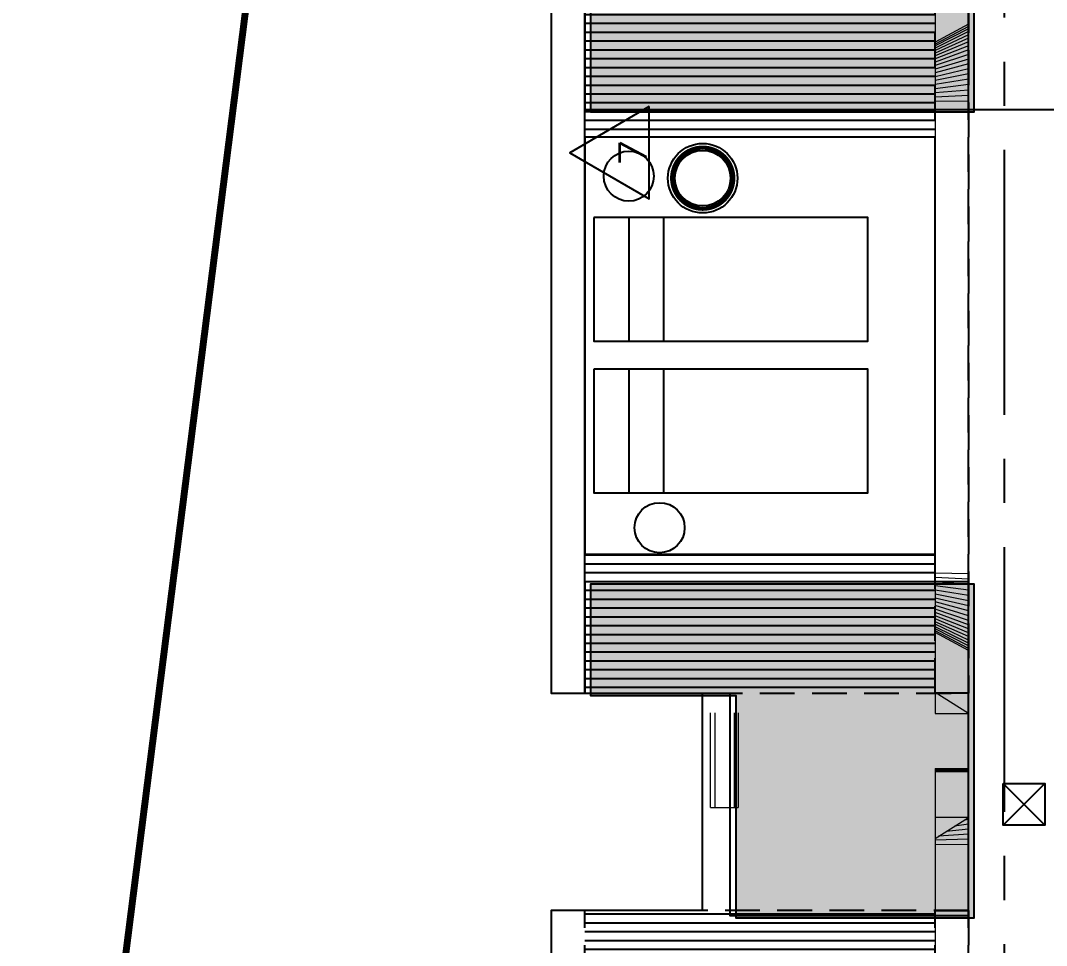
# Model space of a CAD drawing. Extents: x -14.2 to 52.3, y 3.7 to 90.9.
# Drawn here: x -13.45 to -6.07, y 34.34 to 40.99 of the extents above; entities that cross this region are included whole.
import ezdxf
from ezdxf.enums import TextEntityAlignment as Align

# ---------------------------------------------------------------- set-up
doc = ezdxf.new("R2010")
doc.units = 0
for name, pattern in [('limpo_PINI-PSG-PE-0102-LAZ-R00$0$CENTER2', [28.575000000000003, 19.05, -3.175, 3.175, -3.175]), ('limpo_PINI-PSG-PE-0102-LAZ-R00$0$DASHDOT', [1, 0.5, -0.25, 0, -0.25]), ('limpo_PINI-PSG-PE-0102-LAZ-R00$0$HIDDEN', [0.375, 0.25, -0.125]), ('limpo_PINI-PSG-PE-0102-LAZ-R00$0$HIDDEN2', [0.1875, 0.125, -0.0625])]:
    doc.linetypes.add(name, pattern=pattern)
for name, color, linetype in [('FOR_CONTROL', 2, 'Continuous'), ('limpo_PINI-PSG-PE-0102-LAZ-R00$0$PA_ACAB', 3, 'Continuous'), ('limpo_PINI-PSG-PE-0102-LAZ-R00$0$PA_ESTR', 181, 'limpo_PINI-PSG-PE-0102-LAZ-R00$0$CENTER2'), ('limpo_PINI-PSG-PE-0102-LAZ-R00$0$PA_EXTE_1', 1, 'Continuous'), ('limpo_PINI-PSG-PE-0102-LAZ-R00$0$PA_EXTE_2', 2, 'Continuous'), ('limpo_PINI-PSG-PE-0102-LAZ-R00$0$PA_EXTE_3', 3, 'Continuous'), ('limpo_PINI-PSG-PE-0102-LAZ-R00$0$PA_INST_ELET', 162, 'Continuous'), ('limpo_PINI-PSG-PE-0102-LAZ-R00$0$PA_LIMI_TER', 32, 'limpo_PINI-PSG-PE-0102-LAZ-R00$0$DASHDOT'), ('limpo_PINI-PSG-PE-0102-LAZ-R00$0$PA_MOBI', 1, 'Continuous'), ('limpo_PINI-PSG-PE-0102-LAZ-R00$0$QUADROS', 1, 'Continuous'), ('limpo_PINI-PSG-PE-0102-LAZ-R00$0$XR_ARQT', 7, 'Continuous'), ('limpo_PINI-PSG-PE-0102-LAZ-R00$0$XR_ELET', 31, 'Continuous'), ('XR_ARQT', 7, 'Continuous')]:
    doc.layers.add(name, color=color, linetype=linetype)
for name, color, linetype, lineweight in [('limpo_PINI-PSG-PE-0102-LAZ-R00$0$A-GENM', 13, 'Continuous', 5), ('limpo_PINI-PSG-PE-0102-LAZ-R00$0$A-WALL', 1, 'Continuous', 5), ('limpo_PINI-PSG-PE-0102-LAZ-R00$0$I-WALL', 2, 'Continuous', 5)]:
    doc.layers.add(name, color=color, linetype=linetype, lineweight=lineweight)
doc.layers.add('PA_VEGE_AUX2', color=6, linetype='Continuous', plot=False)
doc.layers.add('PA_VEGE_FOR_PHBI', color=7, linetype='Continuous', lineweight=0, true_color=0x87c4aa)
doc.styles.add('limpo_PINI-PSG-PE-0102-LAZ-R00$0$RMS_2', font='romans.shx', dxfattribs={"width": 1.25, "height": 0.2})

# ---------------------------------------------------------------- blocks, each defined once
blk = doc.blocks.new('limpo_PINI-PSG-PE-0102-LAZ-R00$0$ABAJUR')
at = {"layer": 'limpo_PINI-PSG-PE-0102-LAZ-R00$0$PA_INST_ELET', "linetype": 'limpo_PINI-PSG-PE-0102-LAZ-R00$0$HIDDEN2', "const_width": 0.03}
blk.add_lwpolyline([(-1.592305040393967, 30.17230363251852, 1), (-1.592305040393967, 30.61230363251852, 1)], format="xyb", close=True, dxfattribs=at)
at = {"layer": 'limpo_PINI-PSG-PE-0102-LAZ-R00$0$PA_MOBI'}
for radius in [0.25, 0.2]:
    blk.add_circle((-1.592305040393967, 30.39230363251852), radius, dxfattribs=at)
blk = doc.blocks.new('limpo_PINI-PSG-PE-0102-LAZ-R00$0$SBACAB3')
blk.add_lwpolyline([(3.5, -2.852247072206595), (-5.273559366969494e-16, 3.147752927793391), (-3.5, -2.852247072206595)], close=True)
at = {"style": 'limpo_PINI-PSG-PE-0102-LAZ-R00$0$RMS_2', "width": 1.25}
blk.add_attdef('RE', text='', height=2, dxfattribs=at).set_placement((0.000622995455642622, -2.634608168465888), align=Align.CENTER)
blk = doc.blocks.new('limpo_PINI-PSG-PE-0102-LAZ-R00$0$garden house')
at = {"layer": 'limpo_PINI-PSG-PE-0102-LAZ-R00$0$PA_EXTE_1', "linetype": 'limpo_PINI-PSG-PE-0102-LAZ-R00$0$HIDDEN'}
h = blk.add_hatch(dxfattribs=at)
h.set_pattern_fill('ANSI31', color=256, scale=0.02, angle=45)
h.set_pattern_definition([(90, (0, 0), (-0.0635, 0), [])])
h.paths.add_polyline_path([(-21.67596874912936, 43.95483971245532), (-21.67596874912936, 46.47483971245533), (-22.67596874912931, 46.47483971245533), (-22.67596874912931, 43.95483971245532)])
h = blk.add_hatch(dxfattribs=at)
h.set_pattern_fill('ANSI31', color=256, scale=0.02, angle=45)
h.set_pattern_definition([(90, (-1, 0), (-0.0635, 0), [])])
h.paths.add_polyline_path([(-18.67596874912938, 46.47483971245532), (-18.67596874912938, 43.95483971245531), (-17.67596874912931, 43.95483971245532), (-17.67596874912931, 46.47483971245533)])
for points in [[(-22.67596874912931, 46.71483971245533), (-22.67596874912931, 43.71483971245533), (-17.67596874912931, 43.71483971245533), (-17.67596874912931, 46.71483971245533)], [(-17.67596874912931, 43.71483971245532), (-22.67596874912931, 43.71483971245532), (-22.67596874912931, 43.95483971245532), (-17.67596874912931, 43.95483971245532)]]:
    blk.add_lwpolyline(points, close=True, dxfattribs=at)
at = {"layer": 'limpo_PINI-PSG-PE-0102-LAZ-R00$0$PA_EXTE_2'}
for points in [[(-17.67596874912931, 46.71483971245533), (-22.67596874912931, 46.71483971245533), (-22.67596874912931, 46.47483971245533), (-17.67596874912931, 46.47483971245533)], [(-21.67596874912936, 43.95483971245532), (-18.67596874912938, 43.95483971245532), (-18.67596874912938, 46.47483971245533), (-21.67596874912936, 46.47483971245533)]]:
    blk.add_lwpolyline(points, close=True, dxfattribs=at)
blk = doc.blocks.new('limpo_PINI-PSG-PE-0102-LAZ-R00$0$garden house 1')
at = {"layer": 'limpo_PINI-PSG-PE-0102-LAZ-R00$0$PA_EXTE_1', "linetype": 'limpo_PINI-PSG-PE-0102-LAZ-R00$0$HIDDEN'}
h = blk.add_hatch(dxfattribs=at)
h.set_pattern_fill('ANSI31', color=256, scale=0.02, angle=135)
h.set_pattern_definition([(180, (25.37445365971115, 58.31278986034688), (1.409983241273949e-17, -0.06350000000000001), [])])
h.paths.add_polyline_path([(-21.10038605274418, 41.63682111121756), (-21.10038605274418, 41.0868211112175), (-18.58038605274418, 41.08682111121751), (-18.58038605274418, 41.63682111121756)])
h = blk.add_hatch(dxfattribs=at)
h.set_pattern_fill('ANSI31', color=256, scale=0.02, angle=135)
h.set_pattern_definition([(180, (25.37445365971115, 59.31278986034688), (1.409983241273949e-17, -0.06350000000000001), [])])
h.paths.add_polyline_path([(-21.10038605274418, 37.1868211112175), (-21.10038605274418, 36.63682111121756), (-18.58038605274418, 36.63682111121756), (-18.58038605274418, 37.1868211112175)])
for points in [[(-21.34038605274418, 36.63682111121756), (-18.34038605274418, 36.63682111121756), (-18.34038605274418, 41.63682111121756), (-21.34038605274418, 41.63682111121756)], [(-21.34038605274418, 36.63682111121756), (-21.10038605274418, 36.63682111121756), (-21.10038605274418, 41.63682111121756), (-21.34038605274418, 41.63682111121756)], [(-18.34038605274418, 36.63682111121756), (-18.58038605274418, 36.63682111121756), (-18.58038605274418, 41.63682111121756), (-18.34038605274418, 41.63682111121756)]]:
    blk.add_lwpolyline(points, close=True, dxfattribs=at)
at = {"layer": 'limpo_PINI-PSG-PE-0102-LAZ-R00$0$PA_EXTE_2'}
blk.add_lwpolyline([(-21.10038605274418, 41.0868211112175), (-21.10038605274418, 37.1868211112175), (-18.58038605274418, 37.1868211112175), (-18.58038605274418, 41.0868211112175)], close=True, dxfattribs=at)
blk = doc.blocks.new('limpo_PINI-PSG-PE-0102-LAZ-R00$0$Modelos genéricos 5 - Modelos genéricos 2-2316384-5PPE_008_LAZER__P_A_0_09_')
at = {"layer": 'limpo_PINI-PSG-PE-0102-LAZ-R00$0$A-GENM'}
h = blk.add_hatch(color=256, dxfattribs=at)
h.paths.add_polyline_path([(-15274.88201791462, 11883.25101585227), (-15034.88201791463, 11883.25101585229), (-15274.88201791464, 12033.3036035411)])
h.paths.add_polyline_path([(-15274.88201791464, 17144.49108981848), (-15034.88201791466, 17294.5436775073), (-15274.88201791466, 17294.54367750731)])
at = {"layer": 'limpo_PINI-PSG-PE-0102-LAZ-R00$0$A-GENM', "lineweight": 15}
for p, q in [((-15034.88201791464, 17294.54367750728), (-15274.88201791464, 17294.54367750729)), ((-15274.88201791464, 17294.54367750729), (-15274.88201791462, 17144.49108981846)), ((-15274.88201791462, 17144.49108981846), (-15034.88201791464, 17294.54367750728)), ((-15034.88201791461, 11883.25101585228), (-15274.88201791462, 12033.30360354108)), ((-15274.88201791462, 12033.30360354108), (-15274.88201791461, 11883.25101585226)), ((-15274.88201791461, 11883.25101585226), (-15034.88201791461, 11883.25101585228))]:
    blk.add_line(p, q, dxfattribs=at)
at = {"layer": 'limpo_PINI-PSG-PE-0102-LAZ-R00$0$A-GENM'}
for p, q in [((-15034.88201791464, 17294.54367750728), (-15034.88201791464, 16842.62137448094)), ((-15274.88201791462, 17144.49108981846), (-15274.88201791462, 16712.80087860105)), ((-15034.88201791464, 16842.62137448094), (-15274.88201791464, 16712.80087860104)), ((-15034.88201791464, 16827.12392797445), (-15274.88201791464, 16699.96089825092)), ((-15034.88201791464, 16842.62137448094), (-15034.88201791464, 16827.12392797444)), ((-15034.88201791464, 16827.12392797445), (-15034.88201791464, 16809.25206452154)), ((-15034.88201791464, 16809.25206452154), (-15274.88201791464, 16686.22117326394)), ((-15034.88201791464, 16789.08294034926), (-15274.88201791465, 16670.71533527012)), ((-15034.88201791465, 16766.70362939551), (-15274.88201791465, 16653.51032591459)), ((-15034.88201791465, 16809.25206452154), (-15034.88201791465, 16789.08294034926)), ((-15034.88201791465, 16789.08294034926), (-15034.88201791465, 16766.70362939551)), ((-15034.88201791465, 16766.7036293955), (-15034.88201791465, 16742.21074739392)), ((-15034.88201791465, 16742.21074739392), (-15274.88201791465, 16634.68042249016)), ((-15034.88201791465, 16715.7100347651), (-15274.88201791465, 16614.30691726269)), ((-15274.88201791462, 16712.80087860105), (-15274.88201791462, 16699.96089825093)), ((-15274.88201791462, 16699.96089825093), (-15274.88201791462, 16686.22117326394)), ((-15034.88201791465, 16687.31590011619), (-15274.88201791465, 16592.47776652221)), ((-15274.88201791462, 16686.22117326394), (-15274.88201791462, 16670.71533527013)), ((-15034.88201791465, 16742.21074739392), (-15034.88201791465, 16715.7100347651)), ((-15034.88201791465, 16715.7100347651), (-15034.88201791465, 16687.31590011619)), ((-15034.88201791465, 16687.31590011619), (-15034.88201791465, 16657.15092631643)), ((-15274.88201791462, 16670.71533527013), (-15274.88201791462, 16653.5103259146)), ((-15034.88201791465, 16657.15092631643), (-15274.88201791465, 16569.28721085793)), ((-15274.88201791462, 16653.5103259146), (-15274.88201791462, 16634.68042249016)), ((-15274.88201791462, 16634.68042249016), (-15274.88201791462, 16614.3069172627)), ((-15034.88201791465, 16625.34534128402), (-15274.88201791465, 16544.8353682993)), ((-15274.88201791462, 16614.3069172627), (-15274.88201791462, 16592.47776652221)), ((-15034.88201791465, 16657.15092631643), (-15034.88201791465, 16625.34534128402)), ((-15034.88201791465, 16625.34534128402), (-15034.88201791465, 16592.036455767)), ((-15274.88201791462, 16592.47776652221), (-15274.88201791462, 16569.28721085794)), ((-15034.88201791465, 16592.036455767), (-15274.88201791465, 16519.22780209131)), ((-15274.88201791462, 16569.28721085793), (-15274.88201791462, 16544.8353682993)), ((-15034.88201791465, 16557.36807054709), (-15274.88201791465, 16492.5750649597)), ((-15274.88201791462, 16544.8353682993), (-15274.88201791462, 16519.22780209131)), ((-15034.88201791465, 16592.036455767), (-15034.88201791465, 16557.36807054709)), ((-15034.88201791465, 16557.36807054709), (-15034.88201791465, 16521.48985562393)), ((-15034.88201791465, 16521.48985562393), (-15274.88201791465, 16464.99222182902)), ((-15274.88201791462, 16519.22780209131), (-15274.88201791462, 16492.5750649597)), ((-15274.88201791462, 16492.5750649597), (-15274.88201791462, 16464.99222182902)), ((-15034.88201791465, 16484.55670406271), (-15274.88201791465, 16436.59835307065)), ((-15274.88201791462, 16464.99222182902), (-15274.88201791462, 16436.59835307065)), ((-15034.88201791465, 16521.48985562393), (-15034.88201791465, 16484.55670406271)), ((-15034.88201791465, 16484.55670406271), (-15034.88201791465, 16446.72806328877)), ((-15034.88201791465, 16446.72806328877), (-15274.88201791465, 16407.51604040365)), ((-15274.88201791462, 16436.59835307065), (-15274.88201791462, 16407.51604040365)), ((-15034.88201791466, 16408.1672467262), (-15274.88201791465, 16377.87083769561)), ((-15274.88201791462, 16407.51604040365), (-15274.88201791462, 16377.87083769561)), ((-15034.88201791465, 16446.72806328877), (-15034.88201791465, 16408.1672467262)), ((-15034.88201791465, 16408.1672467262), (-15034.88201791465, 16369.04072873918)), ((-15274.88201791462, 16377.87083769562), (-15274.88201791462, 16347.79072891319)), ((-15034.88201791465, 16369.04072873918), (-15274.88201791466, 16347.79072891319)), ((-15274.88201791462, 16347.79072891319), (-15274.88201791462, 16317.40557559229)), ((-15034.88201791465, 16329.51742593333), (-15274.88201791465, 16317.40557559229)), ((-15274.88201791462, 16317.40557559229), (-15274.88201791462, 16286.00694002157)), ((-15034.88201791465, 16369.04072873918), (-15034.88201791465, 16329.51742593333)), ((-15034.88201791465, 16329.51742593333), (-15034.88201791465, 16289.76796790965)), ((-15034.88201791462, 16289.76796790965), (-15274.88201791462, 16286.00694002157)), ((-15274.88201791462, 16286.00694002157), (-15274.88201791462, 12891.78775333797)), ((-15034.88201791462, 16289.76796790965), (-15034.8820179146, 12888.0267254499)), ((-15274.88201791462, 12891.78775333797), (-15274.88201791462, 12860.38911776725)), ((-15034.8820179146, 12888.0267254499), (-15274.8820179146, 12891.78775333797)), ((-15274.88201791462, 12860.38911776725), (-15274.88201791462, 12830.00396444636)), ((-15034.8820179146, 12848.27726742621), (-15274.8820179146, 12860.38911776725)), ((-15034.8820179146, 12888.0267254499), (-15034.8820179146, 12848.27726742621)), ((-15034.8820179146, 12848.27726742621), (-15034.8820179146, 12808.75396462036)), ((-15274.88201791462, 12830.00396444636), (-15274.88201791462, 12799.92385566393)), ((-15034.8820179146, 12808.75396462036), (-15274.8820179146, 12830.00396444636)), ((-15274.88201791462, 12799.92385566393), (-15274.88201791462, 12770.2786529559)), ((-15034.8820179146, 12769.62744663335), (-15274.8820179146, 12799.92385566393)), ((-15274.88201791462, 12770.2786529559), (-15274.88201791462, 12741.1963402889)), ((-15034.8820179146, 12731.06663007078), (-15274.8820179146, 12770.2786529559)), ((-15034.8820179146, 12808.75396462036), (-15034.8820179146, 12769.62744663335)), ((-15034.8820179146, 12769.62744663335), (-15034.8820179146, 12731.06663007078)), ((-15274.88201791462, 12741.1963402889), (-15274.88201791462, 12712.80247153053)), ((-15034.8820179146, 12693.23798929684), (-15274.8820179146, 12741.1963402889)), ((-15274.88201791462, 12712.80247153053), (-15274.88201791462, 12685.21962839984)), ((-15034.8820179146, 12656.30483773562), (-15274.8820179146, 12712.80247153054)), ((-15034.8820179146, 12731.06663007078), (-15034.8820179146, 12693.23798929684)), ((-15034.8820179146, 12693.23798929684), (-15034.8820179146, 12656.30483773562)), ((-15274.88201791462, 12685.21962839984), (-15274.88201791462, 12658.56689126824)), ((-15034.8820179146, 12620.42662281246), (-15274.8820179146, 12685.21962839985)), ((-15274.88201791462, 12658.56689126824), (-15274.88201791462, 12632.95932506025)), ((-15034.8820179146, 12585.75823759256), (-15274.8820179146, 12658.56689126825)), ((-15274.88201791462, 12632.95932506025), (-15274.88201791462, 12608.50748250161)), ((-15034.8820179146, 12552.44935207554), (-15274.8820179146, 12632.95932506026)), ((-15034.8820179146, 12656.30483773562), (-15034.8820179146, 12620.42662281246)), ((-15034.8820179146, 12620.42662281246), (-15034.8820179146, 12585.75823759256)), ((-15274.88201791462, 12608.50748250161), (-15274.88201791462, 12585.31692683734)), ((-15034.8820179146, 12520.64376704313), (-15274.8820179146, 12608.50748250163)), ((-15274.88201791462, 12585.31692683734), (-15274.88201791462, 12563.48777609685)), ((-15034.8820179146, 12490.47879324337), (-15274.8820179146, 12585.31692683735)), ((-15274.88201791462, 12563.48777609685), (-15274.88201791462, 12543.11427086939)), ((-15034.8820179146, 12462.08465859446), (-15274.8820179146, 12563.48777609687)), ((-15034.8820179146, 12585.75823759256), (-15034.8820179146, 12552.44935207554)), ((-15034.8820179146, 12552.44935207554), (-15034.8820179146, 12520.64376704313)), ((-15274.88201791462, 12543.11427086939), (-15274.88201791462, 12524.28436744495)), ((-15034.8820179146, 12435.58394596564), (-15274.8820179146, 12543.11427086941)), ((-15274.88201791462, 12524.28436744495), (-15274.88201791462, 12507.07935808942)), ((-15034.88201791461, 12411.09106396406), (-15274.8820179146, 12524.28436744497)), ((-15274.88201791462, 12507.07935808942), (-15274.88201791462, 12491.57352009561)), ((-15034.8820179146, 12388.7117530103), (-15274.8820179146, 12507.07935808944)), ((-15274.88201791462, 12491.57352009561), (-15274.88201791462, 12477.83379510862)), ((-15034.88201791461, 12368.54262883803), (-15274.8820179146, 12491.57352009563)), ((-15274.88201791462, 12477.83379510862), (-15274.88201791462, 12464.9938147585)), ((-15034.88201791461, 12350.67076538512), (-15274.88201791461, 12477.83379510864)), ((-15034.8820179146, 12520.64376704313), (-15034.8820179146, 12490.47879324336)), ((-15034.8820179146, 12490.47879324337), (-15034.8820179146, 12462.08465859446)), ((-15274.88201791462, 12464.9938147585), (-15274.88201791462, 12033.30360354108)), ((-15034.88201791461, 12335.17331887861), (-15274.88201791461, 12464.99381475852)), ((-15034.8820179146, 12462.08465859446), (-15034.8820179146, 12435.58394596564)), ((-15034.8820179146, 12435.58394596564), (-15034.8820179146, 12411.09106396406)), ((-15034.8820179146, 12411.09106396406), (-15034.8820179146, 12388.7117530103)), ((-15034.88201791461, 12388.7117530103), (-15034.88201791461, 12368.54262883803)), ((-15034.88201791461, 12368.54262883803), (-15034.88201791461, 12350.67076538512)), ((-15034.88201791461, 12350.67076538512), (-15034.88201791461, 12335.17331887861)), ((-15034.88201791461, 12335.17331887861), (-15034.88201791461, 11883.25101585228))]:
    blk.add_line(p, q, dxfattribs=at)
blk = doc.blocks.new('limpo_PINI-PSG-PE-0102-LAZ-R00$0$Modelos genéricos 19 - Modelos genéricos 2-2369249-5PPE_008_LAZER__P_A_0_09_')
at = {"layer": 'limpo_PINI-PSG-PE-0102-LAZ-R00$0$A-GENM'}
h = blk.add_hatch(color=256, dxfattribs=at)
h.paths.add_polyline_path([(-15034.88201791474, 5814.090070139709), (-15274.88201791472, 5964.142657828535), (-15274.88201791473, 5814.090070139709), (-15128.85976720445, 5814.090070139709)])
h.paths.add_polyline_path([(-15274.88201791472, 10982.76222239423), (-15034.8820179147, 11132.81481008303), (-15274.88201791469, 11132.81481008305), (-15274.88201791472, 10996.43404129894)])
for p, q in [((-15274.88201791468, 11487.40142380442), (-15034.88201791469, 11487.40142380442)), ((-15274.88201791468, 11487.40142380442), (-15274.88201791468, 11485.50959201921)), ((-15274.88201791468, 11485.50959201921), (-15034.88201791469, 11485.50959201921)), ((-15274.88201791468, 11485.50959201922), (-15274.88201791468, 11481.23768681106)), ((-15274.88201791468, 11481.23768681106), (-15034.88201791469, 11481.23768681106)), ((-15274.88201791468, 11481.23768681107), (-15274.88201791468, 11474.60445462323)), ((-15274.88201791468, 11474.60445462323), (-15034.88201791469, 11474.60445462323)), ((-15274.88201791468, 11474.60445462323), (-15274.88201791468, 11465.639004133)), ((-15274.88201791468, 11465.639004133), (-15034.88201791469, 11465.639004133)), ((-15274.88201791468, 11465.639004133), (-15274.88201791468, 11132.81481008303)), ((-15034.88201791469, 11485.5095920192), (-15034.88201791469, 11487.4014238044)), ((-15034.88201791469, 11481.23768681105), (-15034.88201791469, 11485.5095920192)), ((-15034.88201791469, 11474.60445462322), (-15034.88201791469, 11481.23768681105)), ((-15034.88201791469, 11465.63900413299), (-15034.88201791469, 11474.60445462321)), ((-15034.88201791469, 11132.81481008302), (-15034.88201791469, 11465.63900413299)), ((-15034.88201791471, 11085.72942548464), (-15134.56731161472, 11070.48965894048)), ((-15034.88201791471, 11120.19923493917), (-15063.85786627072, 11114.69855580678)), ((-15034.88201791471, 11132.81481008303), (-15034.88201791471, 11120.19923493917)), ((-15034.88201791471, 11120.19923493917), (-15034.88201791471, 11085.72942548464)), ((-15034.88201791471, 11085.72942548465), (-15034.88201791471, 11050.63390180123)), ((-15034.88201791471, 11015.0666739166), (-15249.71024543748, 10998.50009571471)), ((-15034.88201791471, 11050.63390180123), (-15196.03081265142, 11032.06150319478)), ((-15034.88201791471, 11050.63390180123), (-15034.88201791471, 11015.0666739166)), ((-15034.88201791472, 11015.0666739166), (-15034.88201791472, 10979.18382184329)), ((-15274.8820179147, 10982.76222239421), (-15274.8820179147, 10969.90961725733)), ((-15034.88201791472, 10979.18382184329), (-15274.8820179147, 10969.90961725733)), ((-15274.8820179147, 10969.90961725733), (-15274.8820179147, 10940.82362324705)), ((-15274.88201791441, 10940.82362324705), (-15034.88201791442, 10943.14281065008)), ((-15274.8820179147, 10940.82362324704), (-15274.8820179147, 6006.081256975356)), ((-15034.88201791472, 10979.18382184329), (-15034.88201791472, 10943.14281065008)), ((-15034.88201791472, 10943.14281065007), (-15034.88201791472, 6003.762069572333)), ((-15274.8820179147, 6006.081256975345), (-15274.8820179147, 5976.995262965397)), ((-15034.88201791501, 6003.762069572316), (-15274.882017915, 6006.08125697534)), ((-15274.8820179147, 5976.995262965397), (-15274.8820179147, 5964.142657828528)), ((-15034.88201791472, 5967.721058379445), (-15274.8820179147, 5976.995262965397)), ((-15034.88201791472, 6003.762069572322), (-15034.88201791472, 5967.721058379445)), ((-15034.88201791472, 5931.838206306128), (-15249.71024543748, 5948.404784508016)), ((-15034.88201791471, 5896.270978421503), (-15196.03081265143, 5914.843377027953)), ((-15034.88201791472, 5967.721058379444), (-15034.88201791472, 5931.838206306128)), ((-15034.88201791472, 5931.838206306128), (-15034.88201791472, 5896.270978421502)), ((-15034.88201791472, 5861.175454738089), (-15134.56731161477, 5876.415221282256)), ((-15034.88201791472, 5826.705645283554), (-15063.85786627074, 5832.206324415954)), ((-15034.88201791472, 5896.270978421503), (-15034.88201791472, 5861.175454738089)), ((-15034.88201791472, 5861.175454738089), (-15034.88201791472, 5826.705645283554)), ((-15274.88201791472, 5814.090040010247), (-15274.88201791472, 5783.655284017778)), ((-15274.88201791472, 5783.655257339648), (-15274.88201791472, 5751.257181326639)), ((-15034.88201791472, 5826.705645283554), (-15034.88201791472, 5814.090070139703)), ((-15034.88201791473, 5481.265876089732), (-15034.88201791473, 5814.090070139704)), ((-15274.88201791472, 5751.257154648266), (-15274.88201791472, 5718.859078635492)), ((-15274.88201791472, 5718.859051956878), (-15274.88201791472, 5686.46097594434)), ((-15274.88201791472, 5686.460949265499), (-15274.88201791472, 5654.0628732532)), ((-15274.88201791472, 5654.06284657411), (-15274.88201791472, 5481.265876089733)), ((-15274.88201791472, 5481.265876089733), (-15034.88201791473, 5481.265876089733)), ((-15274.88201791472, 5481.265869186313), (-15274.88201791472, 5472.30042559951)), ((-15274.88201791472, 5472.30042559951), (-15034.88201791473, 5472.30042559951)), ((-15274.88201791472, 5472.30042559951), (-15274.88201791472, 5465.667193411676)), ((-15274.88201791472, 5465.667193411676), (-15034.88201791473, 5465.667193411676)), ((-15274.88201791472, 5465.667133152076), (-15274.88201791472, 5461.395288203518)), ((-15274.88201791472, 5461.395288203518), (-15034.88201791473, 5461.395288203518)), ((-15274.88201791472, 5461.39522794392), (-15274.88201791472, 5460.000000000009)), ((-15034.88201791473, 5472.30042559951), (-15034.88201791473, 5481.265876089738)), ((-15034.88201791473, 5465.667193411676), (-15034.88201791473, 5472.300425599509)), ((-15034.88201791473, 5461.395288203518), (-15034.88201791473, 5465.667193411671)), ((-15034.88201791473, 5460.000000000006), (-15034.88201791473, 5461.395288203517))]:
    blk.add_line(p, q, dxfattribs=at)
at = {"layer": 'limpo_PINI-PSG-PE-0102-LAZ-R00$0$A-GENM', "lineweight": 15}
for p, q in [((-15034.88201791469, 11132.81481008302), (-15274.88201791468, 11132.81481008303)), ((-15274.8820179147, 10982.76222239421), (-15034.88201791469, 11132.81481008302)), ((-15274.88201791468, 11132.814675057), (-15274.8820179147, 10982.76222239421)), ((-15034.88201791473, 5814.090070139704), (-15274.8820179147, 5964.142657828526)), ((-15274.8820179147, 5964.142657828526), (-15274.88201791472, 5814.090070139706)), ((-15274.88201791472, 5814.090070139706), (-15034.88201791473, 5814.090070139704))]:
    blk.add_line(p, q, dxfattribs=at)
blk = doc.blocks.new('limpo_PINI-PSG-PE-0102-LAZ-R00$0$A$C745163c0')
at = {"layer": 'limpo_PINI-PSG-PE-0102-LAZ-R00$0$A-WALL'}
for p, q in [((-22570.00013457797, 13721.09781174574), (-22570.00013457797, 14403.29387176168)), ((-22540.00013457796, 14403.29387176168), (-22540.00013457796, 13721.09781174574)), ((-22370.00013457797, 14403.29387176168), (-22370.00013457797, 13721.09781174574)), ((-22570.00013457797, 13721.09781174574), (-22540.00013457796, 13721.09781174574)), ((-22400.00013457796, 13721.09781174574), (-22370.00013457797, 13721.09781174574))]:
    blk.add_line(p, q, dxfattribs=at)
at = {"layer": 'limpo_PINI-PSG-PE-0102-LAZ-R00$0$I-WALL'}
for p in [(-22400.00013457796, 14403.29387176168), (-22540.00013457796, 13721.09781174574)]:
    blk.add_line(p, (-22400.00013457796, 13721.09781174574), dxfattribs=at)
at = {"layer": 'limpo_PINI-PSG-PE-0102-LAZ-R00$0$A-GENM'}
for name in ['limpo_PINI-PSG-PE-0102-LAZ-R00$0$Modelos genéricos 5 - Modelos genéricos 2-2316384-5PPE_008_LAZER__P_A_0_09_', 'limpo_PINI-PSG-PE-0102-LAZ-R00$0$Modelos genéricos 19 - Modelos genéricos 2-2369249-5PPE_008_LAZER__P_A_0_09_']:
    blk.add_blockref(name, (-5680.000134577966, 2515.000063640069), dxfattribs=at)
blk = doc.blocks.new('*U465', base_point=(68.12898997094376, -63.07709152478441))
for p, q in [((68.27898997094394, -62.92709152478437), (67.97898997094376, -63.22709152478456)), ((67.97898997094376, -62.92709152478437), (68.27898997094394, -63.22709152478456))]:
    blk.add_line(p, q)
blk.add_lwpolyline([(67.97898997094376, -63.22709152478456), (67.97898997094376, -62.92709152478437), (68.27898997094394, -62.92709152478437), (68.27898997094394, -63.22709152478456)], close=True)
blk = doc.blocks.new('limpo_PINI-PSG-PE-0102-LAZ-R00$0$A$Cf52f6f8c')
at = {"layer": 'limpo_PINI-PSG-PE-0102-LAZ-R00$0$QUADROS', "rotation": 270}
blk.add_blockref('*U465', (-18.31539612261439, 13.7435517737665), dxfattribs=at)
blk = doc.blocks.new('limpo_PINI-PSG-PE-0102-LAZ-R00')
at = {"layer": 'limpo_PINI-PSG-PE-0102-LAZ-R00$0$XR_ARQT', "xscale": 0.001000000000038553, "yscale": 0.001000000000038553, "zscale": 0.001000000000038553}
blk.add_blockref('limpo_PINI-PSG-PE-0102-LAZ-R00$0$A$C745163c0', (14.12395706891857, 21.59203309899526), dxfattribs=at)
at = {"layer": 'limpo_PINI-PSG-PE-0102-LAZ-R00$0$PA_ESTR', "ltscale": 0.1}
blk.add_lwpolyline([(-6.331129659168727, 29.56703316294278), (-6.331129659168727, 42.56707684224036)], dxfattribs=at)
at = {"layer": 'limpo_PINI-PSG-PE-0102-LAZ-R00$0$PA_EXTE_1'}
blk.add_line((-6.590897677084364, 40.3368211112175), (-3.914368267076546, 40.3368211112175), dxfattribs=at)
at = {"layer": 'limpo_PINI-PSG-PE-0102-LAZ-R00$0$PA_EXTE_3'}
blk.add_lwpolyline([(-9.350897677084362, 40.3368211112175), (-6.590897677084364, 40.3368211112175), (-6.590897677084356, 42.61005335669976), (-6.791381189972391, 42.60974113517938, 0.3687940411778979), (-8.256416819817963, 41.13682103604117), (-9.350897677084362, 41.13682103604117)], format="xyb", close=True, dxfattribs=at)
blk.add_lwpolyline([(-9.590897677084364, 41.13682103604118), (-9.590897677084364, 36.13682103604118), (-8.506080138760618, 36.13682103604118), (-8.506080138760618, 34.57167466836086), (-9.590897690729115, 34.57167466836086), (-9.590897690729115, 29.37167466836087)], dxfattribs=at)
blk.add_lwpolyline([(-6.590897677084356, 36.33682111121752), (-6.590897677084364, 36.93682111326692), (-9.350897673798103, 36.93682113624381), (-9.350897680370618, 36.13682103604118), (-8.306075151235754, 36.13682106812148), (-8.306075151235754, 34.53682106812148), (-6.830897690729113, 34.53682103604118), (-6.830897690729125, 34.53682103075481), (-6.590897690729115, 34.53682103075481), (-6.590897677084357, 34.69370829258742)], close=True, dxfattribs=at)
at = {"layer": 'limpo_PINI-PSG-PE-0102-LAZ-R00$0$PA_LIMI_TER', "const_width": 0.05, "flags": 128}
blk.add_lwpolyline([(0.4970085624111462, 4.36558723695434), (45.47574832000223, 3.670261625334525), (49.07745403936157, 28.95735333842442), (49.72918204826378, 28.88924482142271), (52.34296923005887, 53.35727549986834), (-10.25666744386623, 53.13422794217987), (-13.38075469829495, 28.51118229803883), (2.923073656842611, 25.66223405756262)], close=True, dxfattribs=at)
at = {"layer": 'limpo_PINI-PSG-PE-0102-LAZ-R00$0$PA_MOBI'}
for p, q in [((-9.034303110031004, 39.55816961346764), (-9.034303110031004, 38.66816961346764)), ((-8.784303110031004, 39.55816961346764), (-8.784303110031004, 38.66816961346764)), ((-9.034303110031004, 38.46816961346764), (-9.034303110031004, 37.57816961346764)), ((-8.784303110031004, 38.46816961346764), (-8.784303110031004, 37.57816961346764))]:
    blk.add_line(p, q, dxfattribs=at)
for points in [[(-9.284303110031004, 39.55816961346764), (-9.284303110031004, 38.66816961346764), (-7.314303110031005, 38.66816961346763), (-7.314303110031005, 39.55816961346764)], [(-9.284303110031004, 38.46816961346764), (-9.284303110031004, 37.57816961346764), (-7.314303110031005, 37.57816961346764), (-7.314303110031005, 38.46816961346764)]]:
    blk.add_lwpolyline(points, close=True, dxfattribs=at)
for centre in [(-9.0341122475987, 39.85607285409969), (-8.812061655741871, 37.32652071300685)]:
    blk.add_circle(centre, 0.18, dxfattribs=at)
at = {"layer": 'limpo_PINI-PSG-PE-0102-LAZ-R00$0$PA_ACAB', "xscale": 0.09500000000000003, "yscale": 0.09500000000000003, "zscale": 0.09500000000000003, "rotation": 90}
blk.add_blockref('limpo_PINI-PSG-PE-0102-LAZ-R00$0$SBACAB3', (-9.158467824069767, 40.02457910863598), dxfattribs=at).add_auto_attribs({'RE': '7'})
at = {"layer": 'limpo_PINI-PSG-PE-0102-LAZ-R00$0$PA_EXTE_3'}
blk.add_blockref('limpo_PINI-PSG-PE-0102-LAZ-R00$0$garden house 1', (11.74948836201507, -7.065146442856694), dxfattribs=at)
at = {"layer": 'limpo_PINI-PSG-PE-0102-LAZ-R00$0$PA_MOBI', "rotation": 90}
blk.add_blockref('limpo_PINI-PSG-PE-0102-LAZ-R00$0$garden house', (37.12394203537097, 58.81278978517049), dxfattribs=at)
at = {"layer": 'limpo_PINI-PSG-PE-0102-LAZ-R00$0$PA_MOBI'}
blk.add_blockref('limpo_PINI-PSG-PE-0102-LAZ-R00$0$ABAJUR', (-6.90980094681592, 9.449077253654075), dxfattribs=at)
at = {"layer": 'limpo_PINI-PSG-PE-0102-LAZ-R00$0$XR_ELET'}
blk.add_blockref('limpo_PINI-PSG-PE-0102-LAZ-R00$0$A$Cf52f6f8c', (12.12395706884146, 21.59203309899526), dxfattribs=at)

msp = doc.modelspace()

# ---------------------------------------------------------------- hatches: boundary and pattern name
at = {"layer": 'PA_VEGE_FOR_PHBI'}
h = msp.add_hatch(color=256, dxfattribs=at)
h.dxf.hatch_style = 1
edge = h.paths.add_edge_path()
edge.add_line((-6.590897677084341, 42.61005335669975), (-6.791381189972396, 42.60974113517938))
edge.add_arc((-6.661229397144128, 41.01522930610123), 1.599814821236059, 94.66641438949844, 175.6411094613346)
edge.add_line((-8.256416819817957, 41.13682103604117), (-9.350897677084362, 41.13682103604118))
edge.add_line((-9.350897677084362, 41.13682103604118), (-9.350897677084362, 40.33682111121751))
edge.add_line((-9.350897677084362, 40.33682111121751), (-6.590897677084371, 40.3368211112175))
edge.add_line((-6.590897677084371, 40.3368211112175), (-6.590897677084341, 42.61005335669975))
h = msp.add_hatch(color=256, dxfattribs=at)
h.dxf.hatch_style = 1
h.paths.add_polyline_path([(-6.590897677084342, 36.33682111121752), (-6.590897677084371, 36.93682111326691), (-9.350897673798103, 36.9368211362438), (-9.350897680370622, 36.13682103604119), (-8.306075151235747, 36.13682106812149), (-8.306075151235744, 34.53682106812148), (-6.830897690729131, 34.53682103075481), (-6.590897690729122, 34.53682103075481), (-6.590897677084371, 34.69370829258742)])

# ---------------------------------------------------------------- linework, layer by layer
at = {"layer": 'FOR_CONTROL'}
for points in [[(-6.590897677084342, 42.61005335669977), (-6.791381189972398, 42.60974113517938, 0.3687940411778955), (-8.256416819817957, 41.13682103604117), (-9.350897677084362, 41.13682103604118), (-9.350897677084362, 40.33682111121751), (-6.590897677084371, 40.3368211112175)], [(-6.590897677084341, 42.61005335669975), (-6.791381189972396, 42.60974113517938, 0.3687940411778959), (-8.256416819817957, 41.13682103604117), (-9.350897677084362, 41.13682103604118), (-9.350897677084362, 40.33682111121751), (-6.590897677084371, 40.3368211112175)]]:
    msp.add_lwpolyline(points, format="xyb", close=True, dxfattribs=at)
for points in [[(-6.590897677084342, 36.33682111121752), (-6.590897677084371, 36.93682111326692), (-9.350897673798102, 36.9368211362438), (-9.350897680370622, 36.13682103604118), (-8.306075151235747, 36.13682106812149), (-8.306075151235744, 34.53682106812148), (-6.830897690729131, 34.53682103075481), (-6.590897690729122, 34.53682103075481), (-6.590897677084371, 34.69370829258742)], [(-6.590897677084342, 36.33682111121752), (-6.590897677084371, 36.93682111326691), (-9.350897673798103, 36.9368211362438), (-9.350897680370622, 36.13682103604119), (-8.306075151235747, 36.13682106812149), (-8.306075151235744, 34.53682106812148), (-6.830897690729131, 34.53682103075481), (-6.590897690729122, 34.53682103075481), (-6.590897677084371, 34.69370829258742)]]:
    msp.add_lwpolyline(points, close=True, dxfattribs=at)
at = {"layer": 'PA_VEGE_AUX2'}
msp.add_lwpolyline([(-9.350897677084362, 40.3368211112175), (-6.590897677084371, 40.3368211112175), (-6.590897677084342, 42.61005335669976), (-6.791381189972384, 42.60974113517938, 0.3687940411778979), (-8.256416819817957, 41.13682103604117), (-9.350897677084362, 41.13682103604117)], format="xyb", close=True, dxfattribs=at)
msp.add_lwpolyline([(-6.590897677084342, 36.33682111121752), (-6.590897677084371, 36.93682111326692), (-9.350897673798102, 36.93682113624381), (-9.350897680370622, 36.13682103604118), (-8.306075151235746, 36.13682106812148), (-8.306075151235746, 34.53682106812148), (-6.830897690729131, 34.53682103075481), (-6.590897690729122, 34.53682103075481), (-6.590897677084371, 34.69370829258742)], close=True, dxfattribs=at)

# ---------------------------------------------------------------- next in the draw order: block references
at = {"layer": 'XR_ARQT'}
msp.add_blockref('limpo_PINI-PSG-PE-0102-LAZ-R00', (-0.04176675143469311, 0.01701602956512716), dxfattribs=at)

doc.saveas('drawing.dxf')
